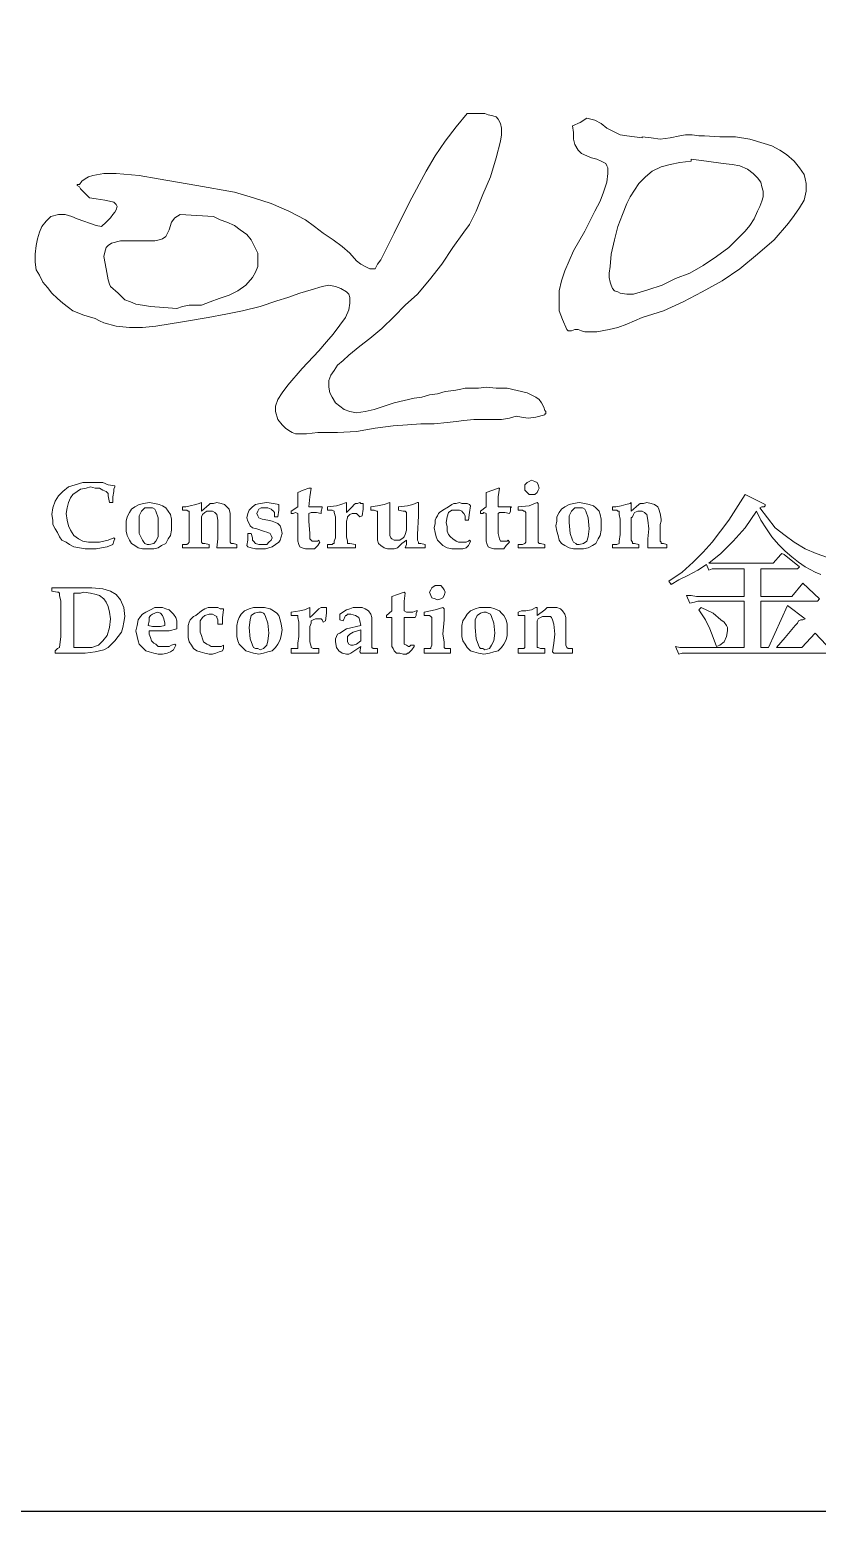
# Paper-space layout '布局1' of a CAD drawing. Header units: millimetres. Extents: x 36 to 2614, y 255 to 718.
# Drawn here: x 196.9 to 223.9, y 277.3 to 328.1 of the extents above; entities that cross this region are included whole.
import ezdxf

# ---------------------------------------------------------------- set-up
doc = ezdxf.new("R2010")
doc.units = ezdxf.units.MM
doc.layers.get('DEFPOINTS').update_dxf_attribs({"color": 250})
doc.layers.add('W-文字', color=35, linetype='Continuous')

psp = doc.layouts.new('布局1')

# ---------------------------------------------------------------- linework, layer by layer
at = {"layer": 'DEFPOINTS', "color": 251, "ltscale": 0.01}
psp.add_lwpolyline([(57.129, 697.263), (651.129, 697.263), (651.129, 277.263), (57.129, 277.263)], close=True, dxfattribs=at)
at = {"layer": 'W-文字', "color": 7, "lineweight": 0}
for points in [[(211.878, 325.258), (212.182, 325.258), (212.486, 325.258), (212.6, 325.22), (212.752, 325.182), (212.867, 325.144), (212.943, 325.068), (213.019, 324.915), (213.057, 324.763), (213.057, 324.535), (213.019, 324.307), (212.867, 323.736), (212.676, 323.09), (212.41, 322.481), (212.182, 321.911), (211.954, 321.454), (211.763, 321.188), (211.383, 320.656), (211.003, 320.085), (210.584, 319.553), (210.166, 319.058), (209.748, 318.678), (209.367, 318.297), (208.949, 317.879), (208.53, 317.537), (208.188, 317.27), (207.808, 316.966), (207.618, 316.776), (207.427, 316.624), (207.313, 316.434), (207.199, 316.281), (207.123, 316.091), (207.123, 315.863), (207.161, 315.673), (207.237, 315.521), (207.351, 315.331), (207.504, 315.217), (207.656, 315.102), (207.846, 315.026), (208.074, 314.988), (208.378, 315.026), (208.683, 315.102), (209.025, 315.217), (209.367, 315.331), (209.71, 315.407), (210.052, 315.483), (210.318, 315.521), (210.584, 315.597), (210.851, 315.635), (211.117, 315.711), (211.421, 315.749), (211.611, 315.787), (211.802, 315.825), (212.03, 315.825), (212.258, 315.825), (212.524, 315.863), (212.867, 315.825), (213.247, 315.825), (213.589, 315.749), (213.932, 315.673), (214.236, 315.521), (214.35, 315.445), (214.426, 315.331), (214.502, 315.178), (214.54, 315.064), (214.578, 315.026), (214.578, 314.988), (214.578, 314.95), (214.54, 314.95), (214.54, 314.912), (214.54, 314.912), (214.236, 314.836), (213.97, 314.798), (213.741, 314.836), (213.551, 314.874), (213.323, 314.798), (213.057, 314.76), (212.752, 314.76), (212.41, 314.76), (212.106, 314.76), (211.763, 314.722), (211.497, 314.684), (211.193, 314.646), (210.737, 314.608), (210.28, 314.608), (209.824, 314.57), (209.329, 314.532), (208.721, 314.456), (208.074, 314.342), (207.427, 314.304), (206.743, 314.304), (206.362, 314.266), (205.982, 314.266), (205.868, 314.304), (205.754, 314.38), (205.64, 314.456), (205.526, 314.57), (205.374, 314.76), (205.298, 315.026), (205.298, 315.217), (205.374, 315.445), (205.526, 315.673), (205.716, 315.939), (206.21, 316.51), (206.781, 317.118), (207.047, 317.423), (207.275, 317.689), (207.504, 317.993), (207.694, 318.259), (207.808, 318.526), (207.846, 318.754), (207.846, 318.868), (207.846, 318.944), (207.808, 319.058), (207.732, 319.134), (207.542, 319.248), (207.351, 319.324), (207.123, 319.362), (206.895, 319.324), (206.515, 319.21), (206.134, 319.096), (205.716, 318.944), (205.336, 318.83), (204.765, 318.64), (204.156, 318.488), (203.586, 318.373), (202.977, 318.259), (202.103, 318.107), (201.19, 317.955), (200.733, 317.917), (200.277, 317.917), (199.82, 317.955), (199.402, 318.069), (199.25, 318.145), (199.098, 318.221), (198.717, 318.335), (198.337, 318.488), (198.185, 318.602), (197.995, 318.754), (197.805, 318.906), (197.614, 319.096), (197.462, 319.286), (197.31, 319.476), (197.196, 319.705), (197.082, 319.895), (197.044, 320.161), (197.044, 320.427), (197.082, 320.732), (197.12, 320.96), (197.196, 321.188), (197.272, 321.378), (197.424, 321.568), (197.576, 321.721), (197.843, 321.797), (198.071, 321.797), (198.299, 321.721), (198.489, 321.644), (198.717, 321.568), (198.908, 321.492), (199.136, 321.416), (199.326, 321.378), (199.478, 321.53), (199.63, 321.682), (199.706, 321.797), (199.782, 321.873), (199.82, 321.949), (199.858, 322.063), (199.82, 322.139), (199.744, 322.215), (199.592, 322.253), (199.44, 322.291), (199.136, 322.329), (198.908, 322.367), (198.755, 322.519), (198.603, 322.671), (198.565, 322.747), (198.489, 322.786), (198.489, 322.824), (198.565, 322.824), (198.641, 322.938), (198.755, 323.014), (198.87, 323.09), (199.022, 323.128), (199.402, 323.204), (199.82, 323.204), (200.619, 323.128), (201.266, 323.014), (202.597, 322.786), (203.89, 322.557), (204.537, 322.367), (205.145, 322.177), (205.754, 321.911), (206.324, 321.606), (206.629, 321.378), (206.933, 321.15), (207.275, 320.922), (207.58, 320.694), (207.846, 320.465), (208.074, 320.199), (208.226, 320.085), (208.378, 320.009), (208.53, 319.933), (208.721, 319.933), (208.797, 320.085), (208.911, 320.237), (209.139, 320.694), (209.367, 321.15), (209.9, 322.215), (210.47, 323.28), (210.775, 323.812), (211.117, 324.307), (211.497, 324.801), (211.878, 325.258), (211.878, 325.258)], [(215.985, 325.106), (216.252, 325.03), (216.48, 324.915), (216.67, 324.763), (216.898, 324.649), (217.126, 324.535), (217.355, 324.497), (217.621, 324.459), (217.887, 324.421), (217.887, 324.459), (217.887, 324.459), (218.191, 324.421), (218.496, 324.383), (218.838, 324.421), (219.18, 324.497), (219.371, 324.535), (219.599, 324.535), (219.827, 324.497), (220.017, 324.497), (220.55, 324.459), (221.082, 324.459), (221.577, 324.383), (222.071, 324.231), (222.337, 324.155), (222.604, 324.003), (222.832, 323.851), (223.098, 323.622), (223.288, 323.394), (223.44, 323.166), (223.478, 323.014), (223.516, 322.862), (223.516, 322.747), (223.516, 322.595), (223.44, 322.291), (223.288, 322.025), (223.098, 321.759), (222.908, 321.492), (222.413, 320.922), (221.843, 320.427), (221.234, 319.933), (220.626, 319.514), (219.941, 319.134), (219.294, 318.792), (218.61, 318.488), (217.887, 318.259), (217.621, 318.145), (217.355, 318.031), (217.05, 317.917), (216.746, 317.841), (216.328, 317.765), (215.909, 317.765), (215.795, 317.803), (215.681, 317.841), (215.567, 317.841), (215.453, 317.803), (215.339, 317.803), (215.301, 317.841), (215.149, 318.183), (215.035, 318.488), (215.035, 318.83), (215.035, 319.172), (215.111, 319.514), (215.225, 319.857), (215.377, 320.199), (215.529, 320.541), (215.909, 321.226), (216.252, 321.911), (216.442, 322.253), (216.556, 322.557), (216.67, 322.9), (216.708, 323.204), (216.708, 323.318), (216.708, 323.394), (216.67, 323.47), (216.632, 323.546), (216.48, 323.622), (216.328, 323.698), (216.138, 323.736), (215.985, 323.812), (215.795, 323.889), (215.681, 324.003), (215.567, 324.193), (215.529, 324.383), (215.529, 324.611), (215.491, 324.839), (215.757, 324.954), (215.985, 325.106), (215.985, 325.106)], [(219.561, 323.698), (219.561, 323.66), (219.561, 323.622), (219.18, 323.584), (218.838, 323.508), (218.534, 323.432), (218.229, 323.28), (218.001, 323.09), (217.773, 322.862), (217.621, 322.633), (217.469, 322.405), (217.355, 322.177), (217.203, 321.797), (217.05, 321.378), (216.936, 320.922), (216.822, 320.427), (216.784, 320.009), (216.746, 319.781), (216.746, 319.629), (216.784, 319.476), (216.822, 319.362), (216.86, 319.248), (216.936, 319.172), (217.05, 319.134), (217.126, 319.096), (217.355, 319.058), (217.583, 319.058), (218.077, 319.21), (218.572, 319.362), (219.028, 319.591), (219.523, 319.781), (219.979, 320.047), (220.436, 320.351), (220.854, 320.656), (221.234, 321.036), (221.424, 321.226), (221.577, 321.416), (221.729, 321.644), (221.843, 321.911), (221.919, 322.063), (221.995, 322.253), (222.033, 322.405), (222.033, 322.595), (221.995, 322.747), (221.957, 322.9), (221.843, 323.052), (221.691, 323.204), (221.501, 323.356), (221.234, 323.47), (220.968, 323.508), (220.664, 323.546), (220.093, 323.622), (219.561, 323.698), (219.561, 323.698)], [(202.026, 321.797), (201.836, 321.682), (201.722, 321.53), (201.646, 321.264), (201.532, 321.036), (201.418, 320.96), (201.304, 320.922), (201.152, 320.884), (200.961, 320.884), (200.619, 320.884), (200.277, 320.884), (199.973, 320.884), (199.668, 320.808), (199.554, 320.732), (199.478, 320.656), (199.44, 320.503), (199.402, 320.351), (199.478, 319.933), (199.554, 319.553), (199.592, 319.4), (199.63, 319.324), (199.896, 319.096), (200.125, 318.868), (200.315, 318.792), (200.505, 318.716), (200.733, 318.678), (201, 318.64), (201.456, 318.602), (201.912, 318.564), (202.103, 318.64), (202.331, 318.678), (202.559, 318.678), (202.749, 318.678), (203.053, 318.792), (203.358, 318.906), (203.7, 319.02), (204.004, 319.172), (204.271, 319.362), (204.499, 319.629), (204.613, 319.819), (204.689, 320.009), (204.689, 320.237), (204.689, 320.465), (204.575, 320.694), (204.461, 320.922), (204.309, 321.112), (204.08, 321.264), (203.89, 321.416), (203.624, 321.53), (203.396, 321.606), (203.168, 321.721), (202.597, 321.759), (202.026, 321.797), (202.026, 321.797)], [(199.744, 310.69), (199.782, 310.652), (199.744, 310.576), (199.706, 310.462), (199.516, 310.386), (199.326, 310.348), (199.136, 310.31), (198.946, 310.31), (198.755, 310.31), (198.565, 310.348), (198.375, 310.386), (198.223, 310.462), (198.109, 310.538), (197.957, 310.614), (197.881, 310.728), (197.805, 310.88), (197.728, 310.995), (197.652, 311.147), (197.652, 311.299), (197.614, 311.489), (197.652, 311.717), (197.728, 311.945), (197.843, 312.136), (197.995, 312.288), (198.185, 312.44), (198.413, 312.516), (198.679, 312.592), (198.946, 312.592), (199.174, 312.592), (199.364, 312.592), (199.554, 312.516), (199.782, 312.478), (199.782, 312.44), (199.744, 312.364), (199.744, 312.288), (199.706, 312.098), (199.706, 311.907), (199.592, 311.907), (199.554, 312.136), (199.554, 312.212), (199.516, 312.25), (199.478, 312.288), (199.364, 312.326), (199.25, 312.402), (199.098, 312.402), (198.946, 312.44), (198.793, 312.402), (198.603, 312.364), (198.489, 312.288), (198.337, 312.174), (198.261, 312.06), (198.185, 311.907), (198.147, 311.717), (198.109, 311.527), (198.147, 311.299), (198.185, 311.109), (198.261, 310.957), (198.375, 310.766), (198.527, 310.652), (198.679, 310.576), (198.87, 310.538), (199.098, 310.538), (199.25, 310.538), (199.402, 310.576), (199.554, 310.614), (199.744, 310.69), (199.744, 310.69)], [(205.83, 311.603), (206.058, 311.755), (206.058, 312.022), (206.058, 312.25), (206.248, 312.326), (206.439, 312.402), (206.515, 312.402), (206.477, 312.098), (206.439, 311.755), (206.515, 311.755), (206.591, 311.755), (206.743, 311.755), (206.895, 311.755), (206.895, 311.755), (206.895, 311.717), (206.857, 311.603), (206.857, 311.527), (206.705, 311.565), (206.591, 311.565), (206.515, 311.565), (206.439, 311.527), (206.439, 311.375), (206.439, 311.261), (206.477, 310.842), (206.477, 310.652), (206.553, 310.576), (206.629, 310.576), (206.667, 310.576), (206.705, 310.576), (206.743, 310.576), (206.781, 310.614), (206.819, 310.538), (206.743, 310.424), (206.629, 310.31), (206.591, 310.31), (206.515, 310.31), (206.477, 310.31), (206.439, 310.31), (206.324, 310.31), (206.21, 310.348), (206.134, 310.386), (206.096, 310.462), (206.058, 310.576), (206.058, 310.69), (206.058, 310.842), (206.058, 311.109), (206.058, 311.337), (206.058, 311.527), (205.982, 311.565), (205.906, 311.527), (205.83, 311.527), (205.83, 311.603), (205.83, 311.603)], [(212.334, 311.603), (212.524, 311.755), (212.524, 312.022), (212.524, 312.25), (212.752, 312.326), (212.943, 312.402), (212.981, 312.402), (212.943, 312.098), (212.943, 311.755), (213.019, 311.755), (213.095, 311.755), (213.247, 311.755), (213.361, 311.755), (213.399, 311.755), (213.361, 311.717), (213.361, 311.603), (213.323, 311.527), (213.171, 311.565), (213.057, 311.565), (212.981, 311.565), (212.943, 311.527), (212.943, 311.375), (212.943, 311.261), (212.943, 310.842), (212.981, 310.652), (213.019, 310.576), (213.133, 310.576), (213.171, 310.576), (213.209, 310.576), (213.247, 310.576), (213.285, 310.614), (213.323, 310.538), (213.209, 310.424), (213.133, 310.31), (213.057, 310.31), (213.019, 310.31), (212.981, 310.31), (212.905, 310.31), (212.79, 310.31), (212.676, 310.348), (212.6, 310.386), (212.562, 310.462), (212.524, 310.576), (212.524, 310.69), (212.524, 310.842), (212.524, 311.109), (212.524, 311.337), (212.524, 311.527), (212.448, 311.565), (212.41, 311.527), (212.334, 311.527), (212.334, 311.603), (212.334, 311.603)], [(214.084, 312.668), (214.198, 312.63), (214.274, 312.592), (214.312, 312.516), (214.35, 312.402), (214.312, 312.326), (214.274, 312.25), (214.198, 312.174), (214.084, 312.174), (214.008, 312.174), (213.932, 312.25), (213.855, 312.326), (213.855, 312.402), (213.855, 312.516), (213.932, 312.592), (214.008, 312.63), (214.084, 312.668), (214.084, 312.668)], [(200.163, 311.109), (200.163, 311.261), (200.201, 311.413), (200.277, 311.565), (200.353, 311.679), (200.467, 311.755), (200.619, 311.831), (200.771, 311.869), (200.961, 311.907), (201.152, 311.869), (201.304, 311.831), (201.418, 311.793), (201.532, 311.717), (201.608, 311.603), (201.684, 311.489), (201.722, 311.337), (201.722, 311.147), (201.722, 310.957), (201.684, 310.766), (201.608, 310.652), (201.532, 310.5), (201.38, 310.424), (201.266, 310.348), (201.114, 310.31), (200.923, 310.31), (200.733, 310.31), (200.581, 310.348), (200.467, 310.424), (200.353, 310.5), (200.277, 310.614), (200.201, 310.766), (200.163, 310.919), (200.163, 311.109), (200.163, 311.109)], [(202.103, 310.348), (202.103, 310.462), (202.255, 310.462), (202.293, 310.5), (202.331, 310.538), (202.331, 310.576), (202.331, 310.804), (202.331, 311.147), (202.331, 311.337), (202.331, 311.489), (202.331, 311.565), (202.331, 311.603), (202.331, 311.603), (202.293, 311.603), (202.255, 311.641), (202.103, 311.641), (202.103, 311.755), (202.217, 311.755), (202.369, 311.793), (202.559, 311.831), (202.673, 311.869), (202.749, 311.907), (202.749, 311.869), (202.749, 311.869), (202.749, 311.831), (202.749, 311.755), (202.749, 311.603), (203.015, 311.831), (203.053, 311.869), (203.091, 311.869), (203.168, 311.869), (203.282, 311.907), (203.434, 311.869), (203.548, 311.831), (203.624, 311.755), (203.7, 311.679), (203.738, 311.527), (203.738, 311.337), (203.738, 311.261), (203.738, 311.147), (203.738, 310.88), (203.738, 310.69), (203.738, 310.576), (203.738, 310.538), (203.776, 310.5), (203.776, 310.5), (203.852, 310.5), (203.966, 310.462), (203.966, 310.348), (203.776, 310.348), (203.662, 310.348), (203.32, 310.348), (203.282, 310.348), (203.32, 310.652), (203.32, 310.995), (203.32, 311.299), (203.282, 311.489), (203.244, 311.527), (203.206, 311.565), (203.129, 311.603), (203.053, 311.603), (202.939, 311.603), (202.863, 311.565), (202.787, 311.489), (202.749, 311.413), (202.749, 311.375), (202.749, 311.261), (202.749, 310.804), (202.749, 310.614), (202.749, 310.538), (202.787, 310.5), (202.863, 310.5), (203.015, 310.462), (203.015, 310.348), (202.749, 310.348), (202.521, 310.348), (202.369, 310.348), (202.103, 310.348), (202.103, 310.348)], [(204.461, 310.842), (204.499, 310.69), (204.499, 310.614), (204.537, 310.576), (204.613, 310.5), (204.727, 310.462), (204.841, 310.462), (204.993, 310.462), (205.069, 310.538), (205.145, 310.614), (205.183, 310.69), (205.145, 310.766), (205.107, 310.842), (205.031, 310.88), (204.879, 310.919), (204.651, 310.995), (204.499, 311.033), (204.423, 311.109), (204.385, 311.185), (204.347, 311.261), (204.309, 311.375), (204.347, 311.527), (204.385, 311.641), (204.499, 311.755), (204.613, 311.831), (204.765, 311.869), (204.993, 311.907), (205.221, 311.869), (205.412, 311.831), (205.412, 311.641), (205.374, 311.413), (205.259, 311.413), (205.259, 311.565), (205.221, 311.603), (205.183, 311.641), (205.145, 311.679), (205.031, 311.717), (204.955, 311.717), (204.803, 311.717), (204.727, 311.679), (204.689, 311.603), (204.651, 311.527), (204.689, 311.451), (204.727, 311.375), (204.841, 311.337), (205.031, 311.299), (205.183, 311.261), (205.298, 311.223), (205.374, 311.185), (205.45, 311.109), (205.488, 310.995), (205.526, 310.842), (205.488, 310.728), (205.45, 310.614), (205.412, 310.538), (205.298, 310.462), (205.183, 310.386), (205.069, 310.348), (204.955, 310.31), (204.803, 310.31), (204.689, 310.31), (204.613, 310.31), (204.461, 310.348), (204.347, 310.386), (204.309, 310.424), (204.347, 310.614), (204.347, 310.842), (204.461, 310.842), (204.461, 310.842)], [(207.085, 310.348), (207.085, 310.462), (207.237, 310.462), (207.275, 310.5), (207.313, 310.5), (207.313, 310.5), (207.313, 310.576), (207.351, 310.69), (207.351, 310.919), (207.351, 311.109), (207.351, 311.413), (207.313, 311.565), (207.313, 311.603), (207.313, 311.603), (207.237, 311.641), (207.085, 311.641), (207.085, 311.755), (207.389, 311.793), (207.542, 311.831), (207.732, 311.907), (207.732, 311.869), (207.732, 311.869), (207.732, 311.831), (207.732, 311.717), (207.732, 311.565), (207.808, 311.641), (207.922, 311.755), (207.998, 311.831), (208.036, 311.869), (208.112, 311.869), (208.188, 311.907), (208.226, 311.869), (208.302, 311.869), (208.302, 311.679), (208.264, 311.451), (208.188, 311.413), (208.15, 311.451), (208.112, 311.489), (208.074, 311.527), (207.998, 311.527), (207.922, 311.527), (207.846, 311.489), (207.77, 311.413), (207.77, 311.375), (207.732, 311.261), (207.732, 311.033), (207.732, 310.728), (207.77, 310.576), (207.77, 310.538), (207.77, 310.5), (207.846, 310.5), (208.036, 310.462), (208.036, 310.348), (207.846, 310.348), (207.694, 310.348), (207.542, 310.348), (207.427, 310.348), (207.275, 310.348), (207.085, 310.348), (207.085, 310.348)], [(208.569, 311.641), (208.569, 311.755), (208.797, 311.793), (209.025, 311.831), (209.215, 311.907), (209.215, 311.907), (209.215, 311.869), (209.215, 311.755), (209.215, 311.413), (209.215, 311.071), (209.215, 310.88), (209.215, 310.766), (209.253, 310.69), (209.291, 310.652), (209.367, 310.614), (209.443, 310.614), (209.557, 310.614), (209.672, 310.69), (209.71, 310.728), (209.748, 310.804), (209.786, 310.957), (209.786, 311.261), (209.786, 311.451), (209.786, 311.565), (209.748, 311.603), (209.748, 311.603), (209.672, 311.603), (209.519, 311.641), (209.519, 311.755), (209.824, 311.793), (210.014, 311.831), (210.166, 311.907), (210.204, 311.907), (210.204, 311.869), (210.204, 311.831), (210.204, 311.451), (210.166, 310.804), (210.166, 310.614), (210.204, 310.538), (210.204, 310.5), (210.204, 310.5), (210.28, 310.5), (210.432, 310.462), (210.432, 310.348), (210.242, 310.348), (210.052, 310.348), (209.9, 310.348), (209.786, 310.348), (209.748, 310.348), (209.786, 310.462), (209.786, 310.614), (209.634, 310.5), (209.481, 310.348), (209.367, 310.31), (209.253, 310.31), (209.139, 310.31), (209.025, 310.348), (208.911, 310.424), (208.835, 310.5), (208.797, 310.614), (208.797, 310.766), (208.797, 310.957), (208.797, 311.109), (208.797, 311.223), (208.797, 311.451), (208.797, 311.565), (208.797, 311.603), (208.759, 311.603), (208.683, 311.641), (208.569, 311.641), (208.569, 311.641)], [(211.916, 311.299), (211.802, 311.299), (211.802, 311.451), (211.763, 311.527), (211.725, 311.565), (211.687, 311.603), (211.611, 311.641), (211.497, 311.641), (211.345, 311.641), (211.231, 311.565), (211.193, 311.413), (211.155, 311.223), (211.193, 311.071), (211.193, 310.919), (211.231, 310.804), (211.307, 310.728), (211.383, 310.652), (211.497, 310.576), (211.573, 310.538), (211.687, 310.538), (211.763, 310.538), (211.84, 310.538), (211.916, 310.576), (211.954, 310.614), (211.992, 310.576), (211.954, 310.5), (211.916, 310.424), (211.84, 310.348), (211.725, 310.31), (211.611, 310.31), (211.497, 310.31), (211.345, 310.31), (211.193, 310.348), (211.041, 310.424), (210.965, 310.5), (210.851, 310.614), (210.813, 310.728), (210.775, 310.88), (210.737, 311.033), (210.775, 311.185), (210.775, 311.299), (210.813, 311.375), (210.851, 311.451), (210.889, 311.527), (210.927, 311.565), (211.041, 311.641), (211.231, 311.755), (211.345, 311.831), (211.421, 311.869), (211.497, 311.869), (211.611, 311.907), (211.687, 311.869), (211.802, 311.869), (211.878, 311.869), (211.954, 311.831), (211.992, 311.793), (211.954, 311.565), (211.916, 311.299), (211.916, 311.299)], [(213.627, 310.348), (213.627, 310.462), (213.779, 310.462), (213.855, 310.5), (213.893, 310.538), (213.893, 310.576), (213.893, 310.728), (213.893, 311.033), (213.893, 311.185), (213.893, 311.299), (213.893, 311.489), (213.893, 311.565), (213.855, 311.603), (213.817, 311.603), (213.779, 311.641), (213.627, 311.641), (213.627, 311.755), (214.008, 311.793), (214.274, 311.907), (214.312, 311.869), (214.312, 311.489), (214.312, 310.957), (214.312, 310.69), (214.312, 310.576), (214.312, 310.538), (214.35, 310.5), (214.388, 310.5), (214.54, 310.462), (214.54, 310.348), (214.274, 310.348), (214.084, 310.348), (213.932, 310.348), (213.627, 310.348), (213.627, 310.348)], [(214.92, 311.109), (214.958, 311.261), (214.958, 311.413), (215.035, 311.565), (215.111, 311.679), (215.225, 311.755), (215.377, 311.831), (215.529, 311.869), (215.719, 311.907), (215.909, 311.869), (216.061, 311.831), (216.214, 311.793), (216.29, 311.717), (216.404, 311.603), (216.442, 311.489), (216.48, 311.337), (216.48, 311.147), (216.48, 310.957), (216.442, 310.766), (216.366, 310.652), (216.29, 310.5), (216.176, 310.424), (216.023, 310.348), (215.871, 310.31), (215.681, 310.31), (215.529, 310.31), (215.377, 310.348), (215.225, 310.424), (215.111, 310.5), (215.035, 310.614), (214.996, 310.766), (214.958, 310.919), (214.92, 311.109), (214.92, 311.109)], [(216.86, 310.348), (216.86, 310.462), (217.012, 310.462), (217.088, 310.5), (217.088, 310.538), (217.088, 310.576), (217.126, 310.804), (217.126, 311.147), (217.126, 311.337), (217.088, 311.489), (217.088, 311.565), (217.088, 311.603), (217.088, 311.603), (217.05, 311.603), (217.012, 311.641), (216.86, 311.641), (216.86, 311.755), (216.974, 311.755), (217.164, 311.793), (217.317, 311.831), (217.469, 311.869), (217.507, 311.907), (217.507, 311.869), (217.507, 311.869), (217.507, 311.831), (217.507, 311.755), (217.507, 311.603), (217.773, 311.831), (217.811, 311.869), (217.849, 311.869), (217.925, 311.869), (218.039, 311.907), (218.191, 311.869), (218.306, 311.831), (218.42, 311.755), (218.458, 311.679), (218.496, 311.527), (218.534, 311.337), (218.534, 311.261), (218.496, 311.147), (218.496, 310.88), (218.496, 310.69), (218.496, 310.576), (218.534, 310.538), (218.534, 310.5), (218.572, 310.5), (218.61, 310.5), (218.724, 310.462), (218.724, 310.348), (218.534, 310.348), (218.42, 310.348), (218.077, 310.348), (218.077, 310.348), (218.077, 310.652), (218.115, 310.995), (218.077, 311.299), (218.039, 311.489), (218.001, 311.527), (217.963, 311.565), (217.887, 311.603), (217.811, 311.603), (217.735, 311.603), (217.621, 311.565), (217.583, 311.489), (217.545, 311.413), (217.507, 311.375), (217.507, 311.261), (217.507, 310.804), (217.507, 310.614), (217.545, 310.538), (217.545, 310.5), (217.621, 310.5), (217.773, 310.462), (217.773, 310.348), (217.507, 310.348), (217.279, 310.348), (217.126, 310.348), (216.86, 310.348), (216.86, 310.348)], [(224.315, 306.735), (219.409, 306.735), (219.256, 306.735), (219.142, 306.697), (219.028, 306.963), (219.18, 306.925), (219.333, 306.925), (221.386, 306.925), (221.386, 308.522), (219.789, 308.522), (219.675, 308.484), (219.523, 308.446), (219.409, 308.712), (219.561, 308.712), (219.751, 308.674), (221.386, 308.674), (221.386, 309.625), (220.436, 309.625), (220.283, 309.625), (220.169, 309.587), (220.093, 309.777), (219.789, 309.587), (219.447, 309.397), (219.142, 309.245), (218.876, 309.093), (218.8, 309.207), (219.256, 309.511), (219.637, 309.854), (219.979, 310.196), (220.283, 310.538), (220.854, 311.299), (221.424, 312.174), (222.109, 311.831), (222.109, 311.793), (222.071, 311.755), (221.995, 311.755), (221.919, 311.717), (222.185, 311.375), (222.451, 311.033), (222.794, 310.766), (223.098, 310.538), (223.478, 310.31), (223.859, 310.158), (224.277, 310.006)], [(200.619, 311.223), (200.619, 310.842), (200.733, 310.614), (200.771, 310.538), (200.809, 310.5), (200.885, 310.462), (200.961, 310.462), (201.114, 310.5), (201.19, 310.576), (201.266, 310.728), (201.266, 310.995), (201.266, 311.375), (201.19, 311.603), (201.152, 311.679), (201.076, 311.717), (201, 311.717), (200.923, 311.717), (200.809, 311.717), (200.695, 311.603), (200.619, 311.451), (200.619, 311.223), (200.619, 311.223)], [(215.377, 311.223), (215.415, 310.842), (215.491, 310.614), (215.529, 310.538), (215.605, 310.5), (215.643, 310.462), (215.719, 310.462), (215.871, 310.5), (215.985, 310.576), (216.023, 310.728), (216.061, 310.995), (216.023, 311.375), (215.947, 311.603), (215.909, 311.679), (215.833, 311.717), (215.757, 311.717), (215.681, 311.717), (215.567, 311.717), (215.453, 311.603), (215.377, 311.451), (215.377, 311.223), (215.377, 311.223)], [(221.805, 311.603), (221.424, 311.033), (221.006, 310.576), (220.588, 310.158), (220.169, 309.816), (220.245, 309.816), (220.359, 309.816), (222.375, 309.816), (222.642, 310.12), (222.68, 310.158), (222.756, 310.12), (223.288, 309.701), (223.212, 309.625), (221.957, 309.625), (221.957, 308.674), (223.022, 308.674), (223.402, 309.131), (223.973, 308.598), (223.897, 308.522), (221.957, 308.522), (221.957, 306.925), (222.223, 306.925), (222.87, 308.37), (223.478, 307.914), (223.478, 307.914), (223.402, 307.876), (223.326, 307.876), (223.25, 307.838), (223.212, 307.762), (223.136, 307.686), (222.794, 307.267), (222.489, 306.925), (223.364, 306.925), (223.821, 307.419), (224.391, 306.811)], [(224.011, 309.435), (223.821, 309.511), (223.478, 309.701), (223.25, 309.854), (223.022, 310.044), (222.794, 310.234), (222.566, 310.462), (222.337, 310.728), (222.147, 310.995), (221.957, 311.299), (221.805, 311.603), (221.805, 311.603)], [(197.728, 306.735), (197.728, 306.811), (197.805, 306.887), (197.881, 306.925), (197.919, 307.305), (197.919, 307.99), (197.919, 308.294), (197.919, 308.522), (197.881, 308.712), (197.881, 308.789), (197.881, 308.789), (197.843, 308.827), (197.805, 308.827), (197.614, 308.865), (197.614, 308.979), (197.881, 308.979), (198.185, 308.979), (198.984, 308.979), (199.364, 308.941), (199.63, 308.865), (199.82, 308.751), (199.973, 308.56), (200.087, 308.294), (200.125, 307.99), (200.087, 307.8), (200.049, 307.609), (200.011, 307.457), (199.896, 307.305), (199.782, 307.153), (199.668, 307.039), (199.554, 306.925), (199.402, 306.849), (199.098, 306.773), (198.755, 306.735), (198.185, 306.735), (197.995, 306.735), (197.728, 306.735), (197.728, 306.735)], [(210.851, 309.055), (210.965, 309.055), (211.041, 308.979), (211.079, 308.903), (211.117, 308.827), (211.079, 308.712), (211.041, 308.636), (210.965, 308.598), (210.851, 308.56), (210.775, 308.598), (210.66, 308.636), (210.622, 308.712), (210.584, 308.827), (210.622, 308.903), (210.66, 308.979), (210.775, 309.055), (210.851, 309.055), (210.851, 309.055)], [(198.375, 306.925), (198.527, 306.925), (198.641, 306.925), (198.984, 306.925), (199.212, 307.001), (199.364, 307.153), (199.516, 307.343), (199.592, 307.609), (199.63, 307.914), (199.592, 308.142), (199.554, 308.332), (199.478, 308.484), (199.402, 308.598), (199.25, 308.712), (199.136, 308.751), (198.946, 308.789), (198.717, 308.827), (198.603, 308.789), (198.375, 308.789), (198.375, 307.8), (198.375, 307.267), (198.375, 306.925), (198.375, 306.925)], [(209.101, 308.028), (209.291, 308.18), (209.291, 308.446), (209.291, 308.674), (209.481, 308.751), (209.71, 308.827), (209.748, 308.789), (209.71, 308.522), (209.71, 308.18), (209.786, 308.142), (209.824, 308.142), (210.014, 308.142), (210.128, 308.18), (210.166, 308.18), (210.128, 308.104), (210.128, 308.028), (210.09, 307.952), (209.938, 307.952), (209.824, 307.952), (209.748, 307.952), (209.71, 307.952), (209.71, 307.8), (209.71, 307.647), (209.71, 307.229), (209.71, 307.039), (209.786, 307.001), (209.862, 306.963), (209.9, 306.963), (209.938, 307.001), (210.014, 307.001), (210.052, 307.001), (210.052, 306.963), (209.976, 306.849), (209.862, 306.735), (209.824, 306.735), (209.786, 306.697), (209.71, 306.697), (209.672, 306.697), (209.557, 306.735), (209.443, 306.735), (209.367, 306.811), (209.329, 306.887), (209.291, 306.963), (209.291, 307.077), (209.291, 307.229), (209.291, 307.495), (209.291, 307.762), (209.291, 307.952), (209.215, 307.952), (209.177, 307.952), (209.101, 307.952), (209.101, 308.028), (209.101, 308.028)], [(201.836, 307.039), (201.874, 307.001), (201.798, 306.849), (201.684, 306.773), (201.57, 306.735), (201.418, 306.697), (201.266, 306.697), (201.114, 306.735), (200.961, 306.773), (200.847, 306.811), (200.733, 306.925), (200.619, 307.039), (200.581, 307.153), (200.543, 307.305), (200.505, 307.495), (200.543, 307.686), (200.581, 307.876), (200.657, 307.99), (200.733, 308.066), (200.847, 308.142), (201, 308.218), (201.152, 308.294), (201.304, 308.294), (201.418, 308.294), (201.532, 308.256), (201.646, 308.218), (201.722, 308.142), (201.798, 308.066), (201.874, 307.952), (201.912, 307.838), (201.912, 307.686), (201.912, 307.609), (201.912, 307.571), (201.646, 307.495), (201.494, 307.495), (201.304, 307.495), (200.961, 307.495), (200.961, 307.381), (201, 307.267), (201.038, 307.153), (201.114, 307.077), (201.19, 307.039), (201.266, 306.963), (201.38, 306.963), (201.456, 306.963), (201.57, 306.963), (201.646, 306.963), (201.722, 307.001), (201.836, 307.039), (201.836, 307.039)], [(200.923, 307.686), (201.076, 307.647), (201.228, 307.647), (201.342, 307.647), (201.494, 307.686), (201.494, 307.762), (201.456, 307.914), (201.418, 308.028), (201.342, 308.104), (201.228, 308.142), (201.152, 308.104), (201.076, 308.066), (201, 308.028), (200.961, 307.952), (200.961, 307.838), (200.923, 307.686), (200.923, 307.686)], [(203.472, 307.724), (203.32, 307.724), (203.32, 307.876), (203.282, 307.952), (203.282, 307.99), (203.206, 308.028), (203.129, 308.066), (203.015, 308.066), (202.863, 308.028), (202.787, 307.952), (202.711, 307.838), (202.711, 307.609), (202.711, 307.457), (202.749, 307.343), (202.787, 307.229), (202.825, 307.115), (202.939, 307.039), (203.015, 307.001), (203.091, 306.963), (203.206, 306.963), (203.282, 306.963), (203.358, 306.963), (203.434, 306.963), (203.51, 307.001), (203.51, 306.963), (203.51, 306.887), (203.472, 306.811), (203.358, 306.773), (203.244, 306.735), (203.129, 306.697), (203.015, 306.697), (202.863, 306.735), (202.711, 306.773), (202.597, 306.811), (202.483, 306.887), (202.407, 307.001), (202.331, 307.115), (202.293, 307.267), (202.293, 307.457), (202.293, 307.571), (202.293, 307.686), (202.331, 307.8), (202.369, 307.876), (202.445, 307.952), (202.483, 307.99), (202.559, 308.028), (202.749, 308.18), (202.863, 308.256), (202.977, 308.294), (203.053, 308.294), (203.129, 308.294), (203.244, 308.294), (203.32, 308.294), (203.396, 308.256), (203.51, 308.256), (203.51, 308.218), (203.472, 307.952), (203.472, 307.724), (203.472, 307.724)], [(203.966, 307.495), (203.966, 307.686), (204.004, 307.838), (204.042, 307.952), (204.118, 308.066), (204.233, 308.18), (204.385, 308.256), (204.537, 308.294), (204.727, 308.294), (204.917, 308.294), (205.107, 308.256), (205.221, 308.18), (205.336, 308.104), (205.412, 308.028), (205.45, 307.876), (205.488, 307.724), (205.526, 307.533), (205.488, 307.343), (205.45, 307.191), (205.374, 307.039), (205.298, 306.925), (205.183, 306.811), (205.031, 306.773), (204.879, 306.735), (204.727, 306.697), (204.537, 306.735), (204.385, 306.773), (204.271, 306.811), (204.156, 306.925), (204.042, 307.039), (204.004, 307.153), (203.966, 307.305), (203.966, 307.495), (203.966, 307.495)], [(204.385, 307.609), (204.423, 307.229), (204.499, 307.001), (204.537, 306.925), (204.613, 306.887), (204.689, 306.887), (204.765, 306.849), (204.879, 306.887), (204.993, 307.001), (205.031, 307.153), (205.069, 307.419), (205.031, 307.762), (204.955, 307.99), (204.917, 308.066), (204.879, 308.104), (204.803, 308.142), (204.727, 308.142), (204.575, 308.104), (204.461, 308.028), (204.423, 307.876), (204.385, 307.609), (204.385, 307.609)], [(205.83, 306.735), (205.83, 306.887), (205.982, 306.887), (206.02, 306.887), (206.058, 306.887), (206.058, 306.925), (206.058, 307.001), (206.058, 307.077), (206.096, 307.305), (206.096, 307.533), (206.096, 307.8), (206.058, 307.952), (206.058, 307.99), (206.058, 308.028), (205.982, 308.028), (205.83, 308.028), (205.83, 308.142), (206.134, 308.18), (206.286, 308.218), (206.477, 308.294), (206.477, 308.294), (206.477, 308.256), (206.477, 308.256), (206.477, 308.104), (206.477, 307.952), (206.553, 308.028), (206.667, 308.142), (206.743, 308.218), (206.781, 308.256), (206.857, 308.294), (206.933, 308.294), (206.971, 308.294), (207.047, 308.294), (207.047, 308.104), (207.009, 307.838), (206.933, 307.8), (206.895, 307.876), (206.857, 307.914), (206.819, 307.914), (206.743, 307.914), (206.667, 307.914), (206.591, 307.876), (206.515, 307.838), (206.515, 307.762), (206.477, 307.647), (206.477, 307.457), (206.477, 307.115), (206.515, 306.963), (206.515, 306.925), (206.515, 306.925), (206.591, 306.887), (206.781, 306.887), (206.781, 306.735), (206.591, 306.735), (206.439, 306.735), (206.286, 306.735), (206.172, 306.735), (206.02, 306.735), (205.83, 306.735), (205.83, 306.735)], [(208.797, 306.887), (208.797, 306.735), (208.683, 306.735), (208.607, 306.735), (208.492, 306.735), (208.34, 306.735), (208.226, 306.735), (208.188, 306.773), (208.226, 306.963), (207.884, 306.735), (207.808, 306.697), (207.732, 306.697), (207.58, 306.735), (207.466, 306.811), (207.389, 306.925), (207.351, 307.115), (207.351, 307.229), (207.389, 307.305), (207.427, 307.381), (207.504, 307.419), (207.732, 307.571), (208.226, 307.686), (208.188, 307.838), (208.15, 307.952), (208.036, 308.028), (207.884, 308.066), (207.846, 308.066), (207.77, 308.066), (207.732, 308.028), (207.694, 308.028), (207.618, 307.838), (207.504, 307.876), (207.504, 307.952), (207.504, 308.028), (207.504, 308.066), (207.732, 308.218), (207.846, 308.256), (207.96, 308.294), (208.074, 308.294), (208.264, 308.294), (208.378, 308.256), (208.492, 308.18), (208.569, 308.066), (208.607, 307.952), (208.607, 307.8), (208.607, 307.686), (208.607, 307.533), (208.607, 307.343), (208.607, 307.191), (208.607, 307.039), (208.607, 306.925), (208.607, 306.925), (208.645, 306.887), (208.683, 306.887), (208.797, 306.887), (208.797, 306.887)], [(210.394, 306.735), (210.394, 306.887), (210.546, 306.887), (210.622, 306.887), (210.622, 306.925), (210.66, 307.001), (210.66, 307.153), (210.66, 307.419), (210.66, 307.571), (210.66, 307.724), (210.66, 307.876), (210.66, 307.952), (210.622, 307.99), (210.584, 308.028), (210.508, 308.028), (210.394, 308.028), (210.394, 308.142), (210.775, 308.218), (211.041, 308.294), (211.079, 308.256), (211.079, 307.876), (211.041, 307.381), (211.079, 307.115), (211.079, 306.963), (211.079, 306.925), (211.117, 306.887), (211.155, 306.887), (211.307, 306.887), (211.307, 306.735), (211.041, 306.735), (210.851, 306.735), (210.699, 306.735), (210.394, 306.735), (210.394, 306.735)], [(211.687, 307.495), (211.687, 307.686), (211.725, 307.838), (211.802, 307.952), (211.878, 308.066), (211.992, 308.18), (212.144, 308.256), (212.296, 308.294), (212.486, 308.294), (212.676, 308.294), (212.828, 308.256), (212.981, 308.18), (213.057, 308.104), (213.133, 308.028), (213.209, 307.876), (213.247, 307.724), (213.247, 307.533), (213.247, 307.343), (213.209, 307.191), (213.133, 307.039), (213.057, 306.925), (212.943, 306.811), (212.79, 306.773), (212.638, 306.735), (212.448, 306.697), (212.258, 306.735), (212.106, 306.773), (211.992, 306.811), (211.878, 306.925), (211.802, 307.039), (211.725, 307.153), (211.687, 307.305), (211.687, 307.495), (211.687, 307.495)], [(212.144, 307.609), (212.182, 307.229), (212.258, 307.001), (212.296, 306.925), (212.334, 306.887), (212.41, 306.887), (212.486, 306.849), (212.638, 306.887), (212.714, 307.001), (212.79, 307.153), (212.828, 307.419), (212.79, 307.762), (212.714, 307.99), (212.676, 308.066), (212.6, 308.104), (212.524, 308.142), (212.448, 308.142), (212.334, 308.104), (212.22, 308.028), (212.144, 307.876), (212.144, 307.609), (212.144, 307.609)], [(213.627, 306.735), (213.627, 306.887), (213.779, 306.887), (213.817, 306.887), (213.855, 306.925), (213.855, 307.001), (213.855, 307.191), (213.855, 307.571), (213.855, 307.724), (213.855, 307.914), (213.855, 307.99), (213.855, 307.99), (213.855, 308.028), (213.817, 308.028), (213.779, 308.028), (213.627, 308.028), (213.627, 308.142), (213.741, 308.18), (213.893, 308.18), (214.084, 308.218), (214.236, 308.294), (214.274, 308.294), (214.274, 308.294), (214.274, 308.256), (214.274, 308.256), (214.274, 308.18), (214.274, 308.028), (214.54, 308.218), (214.578, 308.256), (214.616, 308.294), (214.692, 308.294), (214.806, 308.294), (214.958, 308.294), (215.073, 308.256), (215.149, 308.18), (215.225, 308.066), (215.263, 307.952), (215.263, 307.762), (215.263, 307.647), (215.263, 307.533), (215.263, 307.305), (215.263, 307.077), (215.263, 307.001), (215.301, 306.925), (215.301, 306.925), (215.339, 306.887), (215.377, 306.887), (215.491, 306.887), (215.491, 306.735), (215.301, 306.735), (215.187, 306.735), (214.844, 306.735), (214.806, 306.773), (214.844, 307.077), (214.882, 307.381), (214.844, 307.724), (214.806, 307.876), (214.768, 307.952), (214.73, 307.99), (214.654, 307.99), (214.578, 307.99), (214.464, 307.99), (214.388, 307.952), (214.312, 307.914), (214.274, 307.838), (214.274, 307.8), (214.274, 307.686), (214.274, 307.229), (214.274, 307.001), (214.274, 306.925), (214.312, 306.925), (214.388, 306.887), (214.54, 306.887), (214.54, 306.735), (214.274, 306.735), (214.046, 306.735), (213.893, 306.735), (213.627, 306.735), (213.627, 306.735)], [(219.903, 308.294), (220.321, 308.104), (220.588, 307.876), (220.702, 307.8), (220.778, 307.686), (220.816, 307.609), (220.816, 307.495), (220.778, 307.305), (220.702, 307.115), (220.55, 307.001), (220.436, 306.963), (220.321, 307.267), (220.207, 307.571), (220.055, 307.876), (219.827, 308.218), (219.903, 308.294), (219.903, 308.294)], [(208.226, 307.533), (207.96, 307.457), (207.846, 307.381), (207.77, 307.305), (207.77, 307.191), (207.77, 307.115), (207.808, 307.039), (207.884, 307.001), (207.96, 307.001), (208.074, 307.039), (208.226, 307.153), (208.226, 307.533), (208.226, 307.533)]]:
    psp.add_lwpolyline(points, dxfattribs=at)

doc.saveas('drawing.dxf')
